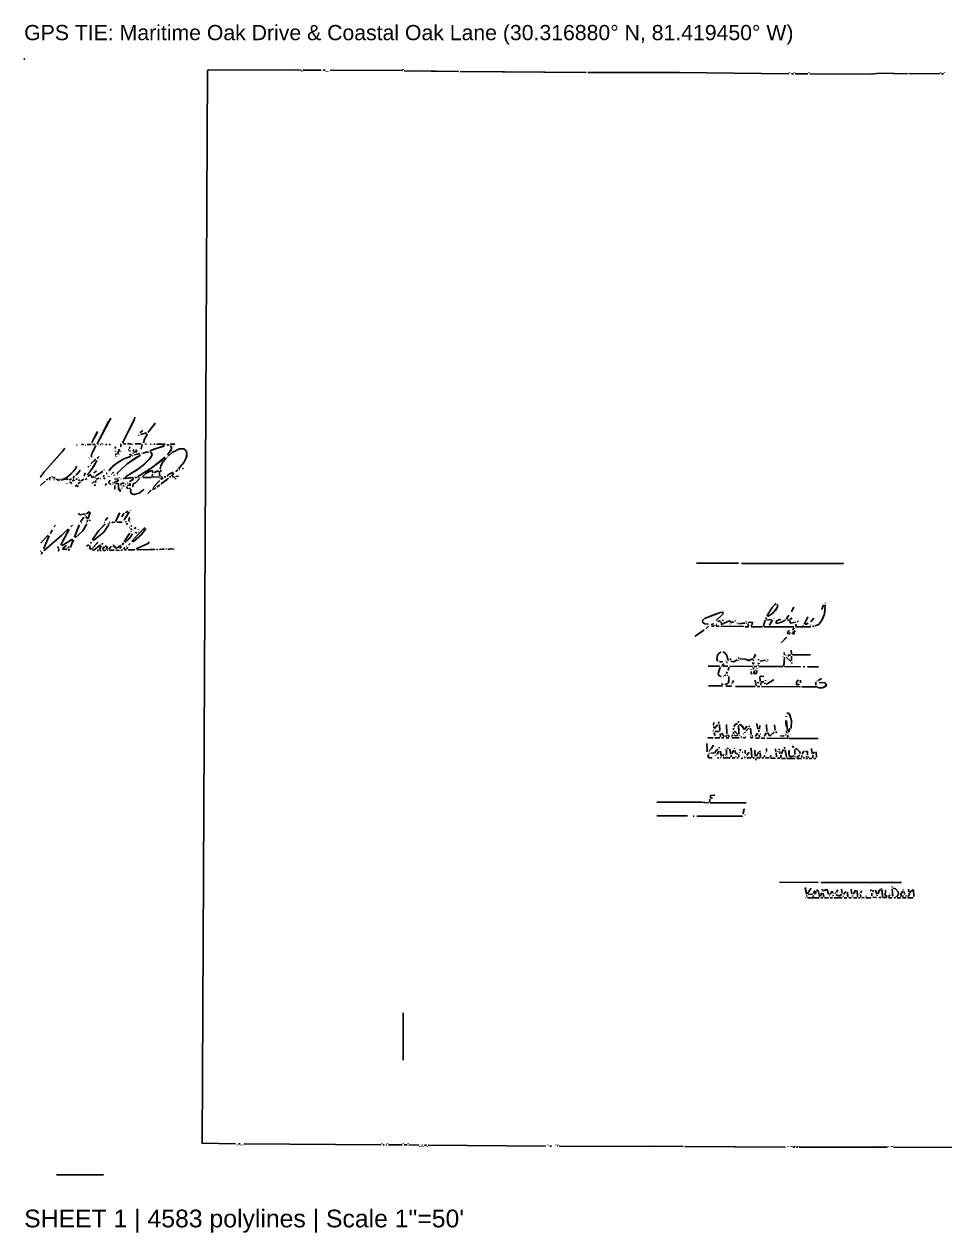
# Model space of a CAD drawing. Extents: x 0 to 16407, y 159 to 1115.
# Drawn here: x 0 to 727, y 160 to 1115 of the extents above; entities that cross this region are included whole.
import ezdxf

# ---------------------------------------------------------------- set-up
doc = ezdxf.new("R2010")
doc.units = 0
for name, color, linetype in [('CONTROL', 1, 'CONTINUOUS'), ('RASTER_VECTOR_LINEWORK', 5, 'CONTINUOUS'), ('TITLEBLOCK', 2, 'CONTINUOUS')]:
    doc.layers.add(name, color=color, linetype=linetype)
doc.styles.get("Standard").update_dxf_attribs({"font": 'Arial'})

msp = doc.modelspace()

# ---------------------------------------------------------------- linework, layer by layer
at = {"layer": 'CONTROL'}
msp.add_point((0, 1087), dxfattribs=at)
at = {"layer": 'RASTER_VECTOR_LINEWORK'}
for points in [[(299.5, 1079), (299.5, 1078.5)], [(145.25, 1078.5), (144.75, 1078), (140.5, 230.75), (166.75, 230.25), (140.5, 230.75), (144.75, 1078), (145.25, 1078.5), (218.75, 1078.25), (207, 1078.5)], [(219.5, 1077.5), (219.5, 1077.25)], [(220.25, 1078.25), (234.75, 1078.25)], [(236.25, 1078.25), (237.75, 1078.25)], [(238.5, 1077.5), (238.5, 1077.25)], [(240, 1077.5), (240, 1077.25)], [(241.75, 1078.25), (298.75, 1078), (243.25, 1078.25)], [(300.25, 1077.75), (343, 1077.25), (308.5, 1077.75)], [(344.5, 1077.25), (443.75, 1076.5), (347.25, 1077.25)], [(445.25, 1076.5), (517.75, 1076.5), (604, 1075.5), (517.75, 1076.5)], [(604.75, 1076.5), (604.75, 1076.25)], [(606.25, 1075.5), (607.75, 1075.5)], [(608.5, 1076.5), (608.5, 1076.25)], [(609.25, 1075.5), (619.25, 1075.5)], [(620, 1076.5), (620, 1076.25)], [(675.75, 1076), (669.25, 1075.25), (620.75, 1075.5), (669.25, 1075.25), (675.75, 1076), (697.75, 1075.5), (677.5, 1076)], [(699, 1075.75), (723.25, 1075.5), (700.25, 1075.75)], [(724, 1076.5), (724, 1076.25)], [(724.75, 1075.5), (726.25, 1075.5)], [(727, 1076.5), (727, 1076.25)], [(68.5, 803.5), (57.75, 783.25), (66.75, 800.75), (68.5, 803)], [(87.5, 804.25), (87, 801.75), (77.75, 784), (87.5, 803.5)], [(58, 793), (53.5, 784.25), (58, 792.5)], [(93.75, 793.75), (91.75, 792), (92.25, 792.25)], [(103.5, 799.5), (98, 792.25), (103.5, 799.25)], [(61.75, 783.5), (61.75, 783.25)], [(75.75, 783), (76, 783)], [(78.5, 783.25), (80.25, 783.25)], [(81.75, 783.25), (84.75, 783.25)], [(87.75, 783.25), (92.5, 783.25)], [(90.75, 790.25), (90.25, 789.75)], [(96.5, 791.75), (92.25, 790.5), (96.75, 791.75)], [(97.25, 791), (95, 786.75), (94.25, 784), (95, 786.75), (97.25, 790.5)], [(96.25, 783.25), (95.75, 783), (96.75, 783.25)], [(99.5, 783.25), (99.75, 783.25)], [(102.5, 783), (103.5, 783)], [(106.75, 783.25), (105, 783), (111.25, 783), (108, 783.25)], [(119, 783.5), (118, 782.75), (115.75, 783), (118.5, 783)], [(32, 779.75), (30, 776.75), (16, 761.25), (13, 757), (16, 761.25), (32, 779.5)], [(41.25, 782), (41.75, 782)], [(45.25, 782.5), (46.75, 782.5), (46, 782.5)], [(48.5, 782), (48.75, 782)], [(49.75, 782.5), (53, 782.5)], [(56.75, 781.75), (53.5, 775.5), (53, 773.25), (53.5, 775.5), (56.75, 781.5)], [(54, 782.5), (56, 782.5)], [(58.5, 782.5), (58.75, 782.5)], [(60, 782.75), (60.75, 782.75)], [(62.25, 782.5), (62.5, 782.5)], [(64.25, 782.75), (65.25, 782.5), (64.5, 782.75)], [(67.75, 782.75), (67.25, 782.5), (68.25, 782.75)], [(72.5, 780.75), (71.75, 779.75), (72.5, 780.25)], [(72.25, 777.5), (72.25, 777)], [(72.25, 775.5), (72.75, 774.75), (72.25, 775)], [(72.25, 774), (72.5, 774)], [(92, 774.25), (81.5, 767.25), (73.25, 759.75), (81.5, 767.25), (88.5, 772.25), (91.5, 773.75)], [(75.25, 779), (74, 775.5), (75, 778.75)], [(74.75, 774.75), (75, 774.5)], [(76.25, 777.25), (76, 777)], [(76.75, 782.5), (76.25, 781), (76.5, 782.25)], [(99.5, 776.5), (100.5, 776), (101, 774.5), (99, 771), (92, 764.5), (80.75, 757.5), (80, 756.5), (80.75, 757.5), (89.25, 762.5), (95.25, 767.25), (99.75, 772), (101, 774.5), (100.5, 776), (99.75, 776.25)], [(82.25, 778.5), (82.75, 778.5)], [(83.5, 780.75), (83.25, 779.5), (83.5, 780.5)], [(83.5, 778), (83.5, 777)], [(83.5, 775.25), (83.75, 774.5), (84.75, 774.25), (83.5, 774.75)], [(85.5, 782.5), (85.5, 782.25)], [(86, 774), (85.5, 773.5)], [(86.75, 778.75), (86, 777.5), (86, 778)], [(86, 776), (86, 775.5)], [(88.25, 778.75), (89, 777), (86.75, 776.75), (88.75, 776.75), (88.75, 778.25)], [(91.5, 775.5), (87.25, 774.5), (91.25, 775.25)], [(93.25, 782.5), (92.5, 779.25), (93.25, 782.25)], [(93, 775.75), (93.25, 775.75)], [(96, 776.5), (94.25, 775.75), (96, 776.5), (98.25, 776.5)], [(111, 781.75), (99.5, 777.5), (102.5, 779), (110.5, 781.25)], [(100.5, 782.5), (100.5, 782.25)], [(112.75, 782.25), (114.5, 782.25)], [(115.75, 781.75), (116.5, 779.25), (113.5, 774.75), (116.25, 778.5), (116.5, 780.5), (116, 781.5)], [(122.75, 779.25), (117, 776.25), (114, 773.75), (117, 776.25), (122.75, 779.25), (126.25, 779.25), (127.75, 778), (128.5, 776.25), (128, 772), (126, 768), (122, 763.5), (126.5, 768.75), (128.5, 773.5), (128.25, 777), (126.25, 779.25)], [(41.25, 765.5), (40.75, 763.75), (36.75, 759.25), (31.75, 755.25), (29.25, 754.5), (33.25, 756.25), (39, 761.5), (41.25, 764.5)], [(57.5, 770), (54.75, 765), (50, 758.75), (53.25, 762.75), (57.5, 769.75)], [(51, 765.5), (50.25, 764.75)], [(51, 772), (51.25, 772)], [(52.75, 766.25), (52.5, 766)], [(56.25, 771), (53, 767.75), (56.5, 771)], [(53.5, 772.5), (53.75, 772.5)], [(59.25, 773.25), (58, 771.75), (58.25, 772.25)], [(83.75, 773.25), (78.75, 771.25), (70.75, 766.25), (67.25, 762), (68.5, 764), (73.5, 768.25), (78.75, 771.25), (84.25, 773.25)], [(73, 773.25), (73, 773)], [(111.25, 772.5), (101.25, 764.5), (89.75, 757.25), (101.25, 764.5), (109.25, 770.5)], [(112.25, 772), (109.5, 768.75), (108, 765.75), (107.5, 763.25), (108, 765.75), (109.5, 768.75), (111.75, 771.5)], [(113.25, 773), (113, 772.75)], [(125.75, 764), (125.25, 763.5), (126, 764)], [(18.5, 755.25), (17.75, 754.75), (18.75, 755.25)], [(20.5, 756.5), (19.75, 756), (21, 756.5)], [(19.75, 755), (20.5, 755)], [(21.75, 757.5), (21.75, 757.25)], [(22.5, 756.5), (24.25, 756.25), (23.75, 756.5)], [(23.5, 755), (24, 755)], [(25.25, 755.25), (27.75, 754.5), (26.5, 754.5), (25.75, 755.25)], [(28.5, 755.5), (28.5, 755.25)], [(33.5, 755.25), (33, 755), (34.5, 755.25), (33.75, 755.25)], [(37.25, 755.5), (36, 754.75), (37.5, 755.5)], [(38.25, 754.75), (38.75, 754), (39.75, 754.25), (38.75, 754), (38.25, 754.5)], [(39.75, 757.5), (38.75, 756.25), (39.25, 757)], [(39, 755.25), (39.25, 755.25)], [(44, 762.5), (44, 761.75), (41, 758.5), (44, 761.75)], [(42, 755.5), (41, 755.25), (41.75, 755.25)], [(43, 756.5), (42.75, 756.25)], [(43, 755), (43.5, 754.25), (43, 754.75)], [(46.75, 755.25), (45, 754), (47.25, 755.25)], [(48.25, 760.25), (47.5, 758), (48.25, 760)], [(49.5, 755.75), (48.5, 755), (49.5, 755.5)], [(53, 759), (50.5, 757.5), (52.75, 758.75)], [(53.75, 758), (53.25, 757.5), (53.5, 756.5), (55.25, 757.25), (53.5, 756.5), (53.25, 757.5)], [(56.5, 754.25), (56.5, 753), (55, 753.25), (56.5, 753), (56.5, 754)], [(57, 761.75), (55.25, 760.25), (57.25, 761.75)], [(56, 756.5), (56, 756)], [(62, 761.25), (56.5, 757.75), (62.25, 761.25)], [(59, 756), (57.25, 755.25), (59.25, 756)], [(60.25, 755.75), (60.5, 755.75)], [(63.5, 758), (62.5, 757.5), (63.25, 757.75)], [(62.75, 756.25), (63.75, 755.75), (63.25, 755.75)], [(63.25, 762.5), (63.25, 762.25)], [(64.75, 760), (65.25, 760)], [(65.5, 759.5), (65.5, 759.25)], [(66.25, 757.5), (66, 757.25)], [(68, 754.5), (66.75, 752.25), (67.75, 754.25)], [(67.5, 757.25), (67.5, 757)], [(69, 759.25), (69.25, 759.25)], [(70.5, 760.75), (70, 760), (70.25, 760.5)], [(70.75, 758.5), (71.25, 758.5)], [(71.25, 755.5), (74.25, 755.25), (73, 755.5)], [(74.75, 754.5), (71.25, 752.75), (74.25, 754)], [(73.75, 759), (74, 759)], [(75, 756.5), (75, 756.25)], [(76.25, 755.5), (76.75, 755.5)], [(78.25, 755.75), (79.25, 755.75)], [(84.25, 756.5), (80.25, 755.75), (86.25, 756.5)], [(86.75, 755.75), (83.5, 753.5), (86, 755)], [(91.25, 755.75), (88, 752.25), (86, 751.5), (85.75, 749.25), (86, 751.5), (88, 752.25), (91.25, 755.5)], [(87.5, 756.75), (88.75, 756.5), (87.75, 756.5)], [(90.25, 756.5), (90.75, 756.5)], [(92.25, 756.5), (92.5, 756.5)], [(100.5, 762), (96, 759.75), (93.5, 757.25), (96, 759.75), (99, 761.5), (101.25, 762), (101.75, 760.5), (101.25, 762)], [(94, 756.5), (100.5, 756.5)], [(101.5, 759.25), (101, 757.5), (101.5, 759)], [(102.5, 757), (101.75, 756.75), (106.75, 757)], [(107, 754.25), (102, 748.75), (107, 754)], [(105.5, 761.75), (103, 760.5), (106, 761.75)], [(107, 761.5), (107, 758.25), (107.5, 757.75), (107, 758.25)], [(107.5, 756.25), (107.5, 755.75)], [(108, 762.25), (108, 761.5), (108.25, 762)], [(108.25, 757), (109, 757)], [(109.75, 756.25), (108.25, 755), (109.5, 756)], [(114, 756), (108.25, 751.5), (113, 755)], [(110.5, 757), (112, 757)], [(117.75, 760.75), (114.5, 759.25), (113, 757.75), (114.5, 759.25), (117.5, 760.5)], [(114.75, 757), (115.75, 757)], [(118.25, 759.75), (116.75, 757.75), (116.75, 758.25)], [(117.25, 757), (118.75, 756.75), (117.75, 757)], [(119.5, 756), (119.5, 755.25)], [(121.5, 762.5), (120, 761.5), (121.25, 762.25)], [(121.75, 757.5), (120, 757.25), (122, 757.5)], [(122.75, 762.75), (123, 762.75)], [(16.5, 753.75), (13, 750.25), (16.25, 753.5)], [(34, 752), (34, 751.75)], [(35.75, 753), (36.5, 753), (37.5, 751.75), (36.5, 753)], [(41.75, 750.75), (40.5, 749.75), (41.25, 750.25)], [(42.5, 750.25), (42.25, 749.25), (42.5, 750)], [(44, 753.25), (44, 752.5), (42.75, 751.75), (44, 752.5)], [(54, 752.5), (54, 751.75)], [(55.25, 750.5), (56.5, 750.5)], [(65, 751.75), (64.25, 750.5), (64.75, 751.5)], [(67.5, 751.5), (68.5, 751.5)], [(69.25, 751), (69.5, 750.75)], [(69.75, 752.25), (70.25, 752.25)], [(71.25, 752), (71.5, 751.75)], [(71.75, 750.25), (71.5, 747.5), (71.5, 750)], [(73.5, 752), (72.5, 751.5), (74, 752), (74.5, 751.25), (74.5, 747.25), (74.5, 751.25), (74, 752)], [(75.75, 747.5), (75, 746.25), (75.5, 745.75), (76.25, 746), (75.5, 745.75), (75, 746.25), (75.25, 747)], [(78, 752.25), (76.5, 750.75), (77.25, 752), (78.25, 752.25), (78.75, 751.75), (78.25, 752.25)], [(77.5, 749.25), (77.25, 749)], [(77.25, 747.75), (77.5, 747.5)], [(79, 750.25), (78.25, 749.75), (78.75, 750)], [(80, 751.25), (80.25, 751.25)], [(80.75, 749.5), (81.75, 748), (81, 748.5), (81, 749.25)], [(81.5, 752), (81.75, 752)], [(83, 752), (84, 750.5), (81.75, 750.25), (84, 750.5), (83.25, 752)], [(83.75, 748.25), (82.75, 747.75), (84, 748.25)], [(84.25, 747.25), (84, 745.25), (84.5, 744.25), (86.5, 743.25), (90.75, 744.25), (94.5, 747), (90.75, 744.25), (87, 743.25), (85.25, 743.5), (84, 745.25), (84.25, 747)], [(100, 746.5), (97.75, 744), (100.25, 746.5)], [(104, 748.5), (101.5, 747), (103.75, 748.25)], [(107, 750.5), (105, 749.25), (107.25, 750.5)], [(42.75, 728.25), (44.25, 727), (48, 727.75), (44.25, 727), (42.75, 728)], [(48.5, 727), (48, 726.5)], [(48.75, 725.75), (49.75, 724.25), (49, 725.75)], [(51.5, 729.75), (49.5, 728), (50.75, 729)], [(52.25, 729.25), (50.5, 724.25), (52.25, 729)], [(75.5, 728.75), (72.5, 722), (75, 728.25)], [(79, 728.5), (77.25, 725.5), (78.75, 728.25)], [(83, 729.25), (79, 723), (82.75, 729)], [(82.25, 730), (80.25, 729), (82, 729.75)], [(84.25, 730.5), (84, 730.25)], [(24.75, 719), (23.75, 717.75), (24.25, 718.5)], [(38.25, 719), (36.75, 717.5)], [(43.5, 719.25), (39.75, 709.75), (43.5, 718.75)], [(49.5, 720), (46, 714.25), (40.5, 709.25), (46, 714.25), (48.25, 717.25), (49.25, 719.75)], [(47.25, 725.25), (44.75, 721.75), (47, 725)], [(45, 720.75), (45.25, 720.75)], [(50, 723), (49.75, 721.5), (50, 722.5)], [(52.25, 723), (51.5, 722.25)], [(64, 720), (59, 714.75), (54, 707.5), (59, 714.75), (64, 719.75)], [(66.5, 720.25), (66.5, 719), (63, 713.5), (55, 707), (63, 713.5), (66.5, 719)], [(63.25, 721), (63.5, 721)], [(66, 725), (64.25, 722.75), (65.75, 724.75)], [(67.25, 721), (68, 721)], [(70, 721.25), (69.5, 721), (71.75, 721.25)], [(73.25, 721.25), (77.5, 721.25)], [(80, 721.5), (80.75, 721.5)], [(81.5, 720.5), (81, 719.5), (81.5, 720.25)], [(83.25, 724.75), (82.75, 722.25), (83, 724.5), (83.75, 724.75)], [(83.25, 717), (83.5, 717)], [(83.5, 721.5), (83.75, 721.25)], [(84.25, 718.75), (84.75, 718), (84.5, 718.75)], [(84.5, 716.25), (84.5, 715.25)], [(95.25, 717), (85.25, 706.5), (94.25, 716)], [(96, 716.25), (92.75, 711.5), (86, 705.75), (92.75, 711.5), (96, 716)], [(88, 717), (87.25, 716.25), (88.5, 717)], [(19, 711), (13.25, 705), (18.5, 710.5)], [(19.75, 710.5), (15.5, 700.5), (19.5, 710.25)], [(34.75, 716), (29.75, 711), (15.75, 699), (29.75, 711), (34.5, 715.75)], [(22.25, 715.25), (20.75, 712.5), (22.25, 715)], [(35.5, 715.5), (29, 703.5), (35, 715)], [(38.25, 707.75), (30, 702.75), (38, 707.5)], [(39, 707.25), (36.5, 701.5), (38.75, 707)], [(83.5, 712.5), (79.25, 706.25), (83.25, 712.25)], [(85.5, 712), (83.25, 708.5), (80, 705.5), (85.5, 711.5)], [(84.5, 714), (84.5, 713.75)], [(85.5, 715.25), (85.5, 715)], [(87.5, 713), (88.75, 712.75), (88.25, 713)], [(90.25, 713.75), (90, 713.5)], [(90.25, 715.5), (90.25, 715.25)], [(13, 698.5), (13.25, 698.5)], [(14.25, 697.75), (13.75, 696.25), (14.25, 697.5)], [(26.75, 701.75), (26.75, 701), (26.5, 701.5), (27, 701.75)], [(27.5, 700.25), (27.25, 698.5), (27.5, 699.5)], [(33.25, 702.75), (30.75, 700.75), (30.75, 699.75), (33.75, 700), (30.5, 700), (31, 701), (33.5, 702.75)], [(35, 702), (35, 700.75)], [(35.75, 700), (35.25, 699), (35.5, 699.75)], [(37, 701), (37.25, 701)], [(51, 703.5), (49.5, 702.5), (50.25, 702.75)], [(51.75, 702.75), (51.75, 700.25), (53.25, 700.25), (51.75, 700.25), (51.75, 702.5)], [(53, 705.5), (52.75, 704.75), (52.75, 705.25)], [(60.25, 703.25), (55, 699.25), (54, 699.5), (55, 699.25), (59.5, 702.5)], [(58.25, 705.5), (54.25, 701), (58.25, 705.25)], [(57.75, 699), (58.75, 699)], [(60.75, 702.5), (59.5, 699.75), (60.5, 702.25)], [(60.75, 699.25), (60, 698.75), (60.5, 699)], [(62.25, 704.75), (61.25, 703.75)], [(63.25, 701.75), (62, 700), (63.5, 701.75)], [(62.5, 699.5), (62.75, 699), (64, 699), (62.5, 699.25)], [(64.75, 702.5), (64, 702), (65, 702.5)], [(65.75, 702), (64.75, 700), (65.75, 701.75)], [(65.5, 699.25), (66, 699.25)], [(68.75, 702), (67, 700), (69, 702)], [(67.5, 699.25), (71, 699.25)], [(70.25, 703.5), (70.25, 703)], [(71.5, 702.75), (70.5, 702), (71.75, 702.75)], [(72.25, 702), (71.75, 701.25), (72.25, 701.75)], [(76.25, 702.75), (72.5, 700.5), (76, 702.5)], [(72.5, 699.25), (75, 699), (74.25, 699.25)], [(76.75, 702), (75.75, 700.75), (76, 701.25)], [(76.5, 699.25), (77.75, 699.25)], [(78.75, 705), (77.5, 703.5), (78.5, 704.75)], [(79.5, 701), (78.5, 700.25), (79.75, 701)], [(79.25, 699.5), (80.75, 699.5)], [(80.75, 702), (81, 702)], [(81.75, 701.5), (81.5, 700.25), (81.5, 701.25)], [(82.25, 699.5), (87.25, 699.5), (83, 699.5)], [(83.75, 704.5), (82.75, 703.25), (83, 703.75)], [(98, 705.5), (98.5, 705.25), (98, 704.5), (89, 700.5), (98, 704.5), (98.25, 705.5)], [(99.25, 699.75), (89.25, 699.5), (103, 699.75), (99.75, 699.75)], [(104.5, 699.75), (105.5, 699.75)], [(108, 700), (107, 699.75), (110.5, 700), (109, 700)], [(112, 700.25), (112.5, 700.25)], [(113.5, 700.25), (114, 699.75), (115.5, 700.25), (118, 700), (115.5, 700.25), (114, 699.75)], [(531.25, 689), (564.25, 689)], [(566.75, 689), (568.75, 688.5), (647.25, 688.5), (567, 688.75)], [(550.75, 650.25), (537.5, 645.25), (536, 643.5), (536.25, 642), (537.75, 641), (540.25, 640.75), (537.75, 641), (536.25, 642), (536, 643.5), (537.5, 645.25), (547.5, 649.25), (552, 650.25), (552.25, 649), (547, 643.75), (552.25, 649), (552, 650.25)], [(594.25, 656.75), (593, 656.25), (591, 654), (587, 647.5), (591, 654), (593, 656.25), (594, 656.5)], [(595.25, 656.25), (595.25, 654.25), (593.5, 651.5), (591.25, 649.25), (587.75, 647), (591.25, 649.25), (595.25, 654.25)], [(608, 654.25), (606.25, 650.75), (608, 653.75)], [(632.75, 656), (632.25, 649), (630.75, 644.75), (627.75, 640.5), (625, 639.5), (627.75, 640.5), (630.25, 643.75), (632.25, 649), (632.75, 652.5)], [(631.5, 656), (630.25, 652.5), (631.5, 655.75)], [(632.75, 657.5), (632.75, 657.25)], [(544.5, 641), (543, 640.5), (545, 641)], [(546, 640), (546, 639.75)], [(546.75, 640.5), (547.25, 640.5)], [(549.25, 643.25), (548.25, 642.75), (550.25, 643.25)], [(557.25, 643.25), (550.75, 640.5), (557.25, 643.25), (558, 642.5), (557.5, 643.25)], [(550.75, 642.5), (550.75, 641.5)], [(552.25, 643.75), (551.75, 643.5), (552.5, 643.75)], [(557.5, 641), (557.5, 640.75)], [(560, 642.5), (558.75, 642), (560.75, 642.5)], [(561.75, 643.5), (561.75, 643)], [(563, 641.25), (563.25, 641)], [(563.75, 642.25), (564, 642)], [(569.5, 641.75), (564.75, 641), (569.25, 641.5)], [(570.5, 643), (570.25, 642.75)], [(570.5, 641.5), (570.75, 641.5)], [(571.5, 640.75), (572.5, 639.75), (571.5, 640.5)], [(573.25, 642.25), (572, 641.75), (573.25, 642.25), (575.5, 642), (575.25, 640.5), (574.25, 639.75), (575.25, 640.5), (575.25, 642.25)], [(585.5, 643.75), (584, 639.5), (585.25, 643.5)], [(586.5, 646), (586, 644.75), (586.5, 645.75)], [(589.75, 644.5), (586.75, 644), (590.5, 644.5)], [(591.25, 643.75), (588.75, 640), (591, 643.5)], [(592.25, 645.25), (592.5, 645.25)], [(596.75, 644.5), (594.25, 643), (594, 641.75), (594.5, 641.25), (598.25, 642.25), (601.25, 644), (598.25, 642.25), (594.5, 641.25), (594, 641.75), (594.25, 643), (596.75, 644.5), (597.5, 644.25), (597, 644.5)], [(604.25, 647.75), (602.25, 645), (603.25, 646.75)], [(602.75, 644.25), (604, 644), (603, 644.25)], [(604.75, 643.5), (605.75, 641.5), (609.25, 642.25), (605.75, 641.5), (604.75, 643)], [(606.5, 645.5), (605, 644.5), (606.75, 645.5)], [(610, 640.75), (609.5, 639.25), (610, 640.5)], [(611.75, 643.25), (610.75, 642.25)], [(615.75, 640), (615.25, 639.5)], [(619.25, 646.5), (616.5, 641), (619.25, 646.25)], [(619.5, 641.5), (617.25, 640.5), (619.25, 641.25)], [(621.25, 640.25), (621.25, 640)], [(623.75, 645.5), (621.75, 642.75), (622.25, 644)], [(537.25, 636.25), (530.25, 631.25), (536.5, 635.5)], [(540.75, 639), (539, 637.5), (540.25, 638.5)], [(543, 639), (545.25, 639)], [(546.75, 639), (549, 639)], [(550.5, 639), (568.25, 638.75), (562, 639)], [(572.5, 638.75), (569.75, 638.5), (572.25, 638.5)], [(574.25, 638.5), (583.25, 638.5)], [(584.5, 638.5), (608, 638.5)], [(602.25, 630.5), (598.25, 626.25), (602.5, 630.5)], [(603.75, 635.5), (603, 634.75), (603.5, 633), (603, 634.75), (603.75, 635.5), (604.75, 635.5)], [(605.25, 634), (604.5, 633), (605, 633.75)], [(607, 634.75), (608.5, 633.75), (608, 633), (606.5, 633.25), (608, 633), (608.5, 633.5), (607.25, 634.5)], [(608.25, 637.75), (607.25, 636.25), (607.75, 637.25)], [(608, 635.5), (609, 635), (608.25, 635.5)], [(609.75, 638.5), (621.5, 638.5)], [(622.75, 639), (623.75, 638.75), (623, 639)], [(550.5, 618.75), (547.75, 616.25), (547.25, 612.5), (548, 611.5), (547.25, 612.5), (547.5, 615.5), (548.25, 617), (550.25, 618.5)], [(549.25, 611.25), (551.5, 611), (549.5, 611)], [(552, 618.75), (553.25, 618.25), (554.75, 616.5), (556.25, 612.25), (554.75, 616.5), (552.25, 618.75)], [(554.5, 611.75), (554.25, 611.5)], [(558, 613.5), (558, 612.5)], [(563.25, 612.5), (560.5, 611), (558.5, 611.5), (560.5, 611), (563.5, 612.5)], [(564.25, 612), (564.25, 611.75)], [(564.75, 614.5), (564.5, 613.75), (564.75, 614.25)], [(565.5, 613.25), (569.75, 613), (572.25, 612), (575.5, 613.25), (572.75, 612), (569.75, 613), (566.5, 613.25)], [(576.25, 612.5), (576.25, 611.75)], [(577.75, 617), (576.5, 614), (577.75, 616.25)], [(580.25, 613), (580.25, 612.25)], [(585.25, 612.25), (581.5, 611.5), (585.75, 612.25)], [(586.5, 611.5), (586.5, 611.25)], [(587.25, 612.5), (587.75, 612.5)], [(599.5, 615.5), (599.75, 615.25)], [(600.75, 614.75), (600.25, 608), (600.75, 611.25)], [(600.5, 618.25), (600.75, 616.5), (600.5, 618)], [(602, 616), (601.75, 615.75)], [(602.25, 614.5), (605.5, 611.5), (602.25, 614.25)], [(603.25, 616.25), (605.5, 616.25)], [(603.25, 615.5), (603.75, 615.5)], [(606, 620.25), (606.25, 617.25), (606, 617.75)], [(606.25, 615.5), (606.25, 612)], [(621.25, 616.75), (607.25, 616.5), (621, 616.5)], [(540.5, 607.5), (549.25, 607.5)], [(549.75, 606.75), (548.25, 601.75), (548.75, 600.25), (550.5, 599.25), (548.75, 600.25), (548.25, 601.75), (549.75, 606.5)], [(550.75, 607.5), (551, 607.5)], [(553, 609.5), (551.75, 608.25), (552.75, 609.25)], [(552, 607.5), (556, 607.5)], [(555, 610.5), (555.75, 610.5)], [(555.5, 603), (555, 602), (555.5, 602.75)], [(556.75, 606.75), (556.25, 604.5), (556.75, 606.25)], [(557.5, 607.5), (575.25, 607.25), (567.5, 607.5)], [(574.5, 603.25), (574.5, 601.75), (575, 601.5), (574.5, 601.75)], [(574.75, 605.25), (574.75, 605)], [(575.75, 610.5), (575.75, 609.5)], [(576, 608.5), (576, 608.25)], [(576.5, 610.5), (576.25, 609.5), (576.5, 610)], [(576.25, 606.5), (576.25, 605.25)], [(578.5, 604.5), (578.5, 602), (576.75, 601.5), (576.75, 603.75), (576.5, 601.75), (578, 601.5), (578.75, 603), (578.5, 604.25)], [(576.75, 607.25), (578.75, 607.25)], [(577.75, 604.75), (577.5, 604.5)], [(579, 606), (579, 605.75)], [(580.25, 610.25), (580, 609.25), (580.25, 609.75)], [(580, 608.25), (580, 608)], [(580.5, 607.25), (599.75, 607.25)], [(580.75, 610), (580.75, 609.25)], [(600.75, 607.25), (613.25, 607), (606, 607.25)], [(606.5, 610.5), (606.5, 609.75)], [(615.5, 607.25), (616.5, 607), (615.75, 607.25)], [(618.75, 607), (627.5, 607)], [(540.75, 592), (551.75, 592)], [(551, 593.5), (552, 593.25), (551.25, 593.25)], [(552.25, 599.5), (552.5, 599.5)], [(554.25, 600.75), (553.5, 600.25), (554, 600.5)], [(556.75, 599.5), (556.75, 595), (555.5, 593.5), (554, 593.25), (555, 593.25), (556.5, 594.5), (556.75, 598)], [(554.25, 592), (558.75, 591.75), (554.5, 591.75)], [(555.5, 600.75), (556, 600.25)], [(558.75, 593.5), (558.5, 593.25)], [(560.5, 596.25), (559.5, 594.25), (560.25, 596)], [(577.5, 596.5), (578.25, 592.25), (577.5, 595.75)], [(580.25, 594.75), (579.5, 594.5), (580.75, 594.75)], [(582, 599.75), (581.25, 599), (581.5, 595.75), (581.25, 599), (582, 599.75), (584, 599.25), (583.5, 599.75)], [(582, 594.25), (582, 592.5)], [(582.25, 595.25), (584.25, 595.25)], [(585, 594.5), (585.25, 593.75), (585.25, 594.25)], [(585.75, 596.5), (585.75, 596)], [(592, 596.75), (586.5, 593.25), (592.25, 596.75)], [(611.75, 596.75), (610.25, 595), (610.5, 592.75), (612.25, 593.25), (611.5, 592.75), (610.25, 593), (610.25, 595), (611, 596)], [(613.25, 596.5), (613.25, 594.25)], [(628, 594.75), (632.5, 594.25), (634, 592.75), (633, 591.5), (630.75, 590.5), (627.5, 590.5), (626.75, 591.25), (614.5, 591.25), (626.75, 591.25), (627.5, 590.5), (630.75, 590.5), (633.75, 592.25), (634, 593), (632.5, 594.25), (630, 594.75)], [(625.5, 595), (625.5, 592.5)], [(626.25, 595.75), (626.5, 595.75)], [(629.25, 597.5), (627.5, 596.25), (628.5, 597.25), (630.25, 597.5)], [(562, 591.5), (577.5, 591.5)], [(579, 591.5), (581.25, 591.5)], [(582.5, 591.5), (613, 591.25), (602, 591.5)], [(548.75, 563.5), (548.5, 562.5), (548.75, 563.25)], [(564.25, 564), (564.25, 563)], [(601.75, 564.5), (602, 560.25), (601.75, 563.5)], [(602, 568), (602, 567.5)], [(602.25, 564.75), (603, 556.75), (602.25, 564.5)], [(602.5, 570.5), (603.75, 570.5), (605.5, 567.5), (606.25, 564.25), (606, 558.75), (606.25, 564.25), (605, 569), (603.75, 570.5)], [(544, 556.25), (544.25, 556.25)], [(544.75, 563), (544.5, 561), (544.75, 562.75)], [(544.75, 559.75), (544.75, 558.5)], [(545, 557.25), (545, 557)], [(545.25, 555.25), (545.75, 553), (545.25, 555)], [(547.75, 561.25), (545.75, 558.5), (548, 561.25)], [(546, 556), (549, 556), (546.75, 556)], [(549.25, 561.5), (549.5, 556.75), (549.25, 559.75)], [(550, 554), (550.25, 552), (550, 552.5)], [(551, 554.5), (553, 552), (551.5, 554)], [(554.75, 561.5), (555.25, 554.25), (554.75, 561.25)], [(560.5, 558.5), (560.5, 557.25)], [(560.5, 555.75), (560.5, 554)], [(563, 562.25), (561.5, 561.25), (561, 559.75), (561.5, 561.25), (563.5, 562.25)], [(561.25, 556.25), (563.5, 553.75), (561.5, 556.25)], [(564.25, 560.75), (564.75, 554), (564.75, 558), (564.25, 558.75)], [(565, 561.5), (566.25, 561.25), (568.75, 557.75), (567.75, 559.75), (565.5, 561.5)], [(568.25, 554), (568.5, 554)], [(569.25, 555.5), (569.25, 554.75)], [(571.25, 560.25), (569.75, 558), (570.75, 559.75)], [(572.5, 558.5), (570.25, 556.25), (572.25, 558.25)], [(572.75, 560.5), (573, 559.75), (573, 560.25)], [(573.75, 558.5), (574.25, 553.75), (573.75, 557.75)], [(579.5, 554.5), (577.75, 552.25), (579.75, 554.5)], [(578.75, 562.25), (579.75, 558), (578.75, 562)], [(580.5, 557), (580.5, 555.75)], [(581.25, 560.75), (581, 558.25), (581.25, 560.5)], [(581.5, 553.75), (581.75, 553.75)], [(586.5, 554.75), (585, 552.5), (586, 554.25)], [(586.5, 561.5), (586.75, 556), (586.5, 560.25)], [(592.5, 555.75), (589.5, 552.5), (588.5, 553), (587.5, 554.75), (588.5, 553), (589.5, 552.5), (592.5, 555.5)], [(592.75, 561.25), (593.25, 557), (592.75, 561)], [(594, 556), (594.5, 555), (594, 555.75)], [(602.25, 556.5), (602.25, 554.5)], [(603.25, 554.75), (603.25, 554.5)], [(605, 558.5), (604, 555.75), (605, 557.75)], [(539.25, 546.5), (539.5, 540.25), (539.25, 541)], [(540.25, 551), (544.25, 551)], [(544.5, 545.25), (543, 542.5), (541, 540.5), (543, 542.5), (544.25, 545)], [(545.75, 551), (549.5, 551)], [(551, 551), (552.75, 551)], [(554.75, 553), (554.25, 552), (554.75, 552.5)], [(554.5, 551), (556.75, 551)], [(556, 553.25), (557, 552), (556.25, 553)], [(560, 553.25), (559, 552.25), (559.5, 552.75)], [(559, 551), (565, 551)], [(561, 553.25), (561.75, 552.5), (563.5, 552.75), (561.75, 552.5)], [(565.25, 552.75), (565.25, 552.5)], [(566.25, 551.5), (567, 551.5)], [(568, 551.25), (569.75, 551), (568.25, 551)], [(570, 552.25), (570.25, 552)], [(574, 552.5), (573.5, 552)], [(573.75, 551), (575.5, 551), (574.25, 551)], [(575, 552.75), (575.75, 552)], [(577.75, 550.75), (580.75, 550.75)], [(580.75, 553.25), (581, 551.5), (580.75, 552.75)], [(582.25, 550.75), (585.25, 550.75)], [(586.75, 550.75), (603, 550.5), (588.25, 550.75)], [(600.5, 552.75), (600, 552.25), (597.75, 552.5), (600, 552.25)], [(601.5, 553.25), (602, 553.25)], [(603, 553), (603.5, 551.25), (603, 552.5)], [(604, 550.5), (627.25, 550.5)], [(607.25, 544.5), (607.25, 543.75), (608, 543.5), (607.25, 543.75)], [(540.25, 537.75), (541, 535.25), (543.25, 535.25), (541, 535.25), (540.25, 536.5)], [(541, 538.5), (541.5, 538.5)], [(542.5, 539), (545, 538.75), (544, 539)], [(548.25, 542), (546.5, 540.75), (546, 539.25), (546.5, 540.75), (548, 541.75)], [(546.25, 537), (546.25, 536.75)], [(548.75, 540.5), (547.5, 538), (548.75, 540.25)], [(547.75, 535), (548.75, 535)], [(549, 543.5), (549, 542.75)], [(550.25, 540.5), (550.75, 536.5), (550.25, 538.75)], [(550.25, 535.25), (550.75, 535.25)], [(552.5, 538), (552.25, 536.5), (552.25, 537.75)], [(552.25, 535.25), (557.75, 535), (552.5, 535)], [(553.75, 542), (553.5, 541.75)], [(554, 537.25), (554.25, 537.25)], [(554.75, 541.5), (555, 538), (554.75, 538.75)], [(555.25, 542.5), (556.5, 542.5)], [(555.25, 536.75), (555.5, 536.5)], [(557.5, 542), (558, 538.5), (557.5, 541.5)], [(558.5, 537.25), (558.5, 536)], [(560.75, 541.25), (559.25, 538.5), (560, 540.5)], [(559.25, 535), (561.75, 535)], [(561.25, 542.75), (561.25, 542.5)], [(561.75, 541), (562, 538.75), (561.75, 539.75)], [(562.25, 536.25), (562.25, 536)], [(563.75, 538.5), (563, 538.25), (563.5, 538.25)], [(563, 535), (564, 535)], [(564.5, 537.75), (564.5, 535.75)], [(565.25, 539.5), (565.25, 539.25)], [(566, 542), (565.75, 540.75), (565.75, 541.75)], [(567.5, 534.75), (566.5, 534.5), (567.75, 534.75)], [(567.25, 539.5), (567.75, 539.5)], [(569, 536.25), (568.75, 536)], [(569, 535), (569.5, 535)], [(569.75, 541.25), (569.75, 538.75), (569.5, 541)], [(570.5, 536), (570.5, 535.75)], [(572.75, 539.5), (571, 537.25), (572.25, 539)], [(571.25, 535), (574.25, 535)], [(573.75, 543), (574.5, 542), (575, 535.75), (574.75, 540.5), (574, 542.75)], [(575.75, 535), (577, 535)], [(577.25, 541.25), (577.5, 536.5), (577.25, 539.75)], [(580.5, 539.25), (579.5, 538.5), (578.75, 536.5), (579.5, 538.5), (580.25, 539)], [(578.75, 535.25), (581, 535), (579, 535)], [(581, 540.75), (581.25, 540), (581, 540.5)], [(581.5, 539), (581.75, 535.75), (581.5, 537.75)], [(582.75, 535), (584.25, 535)], [(585, 537.25), (585, 536)], [(586, 539), (585.75, 538.75)], [(588.25, 535.25), (585.75, 535), (588.5, 535.25)], [(586.5, 542.5), (586.5, 540.25)], [(590.25, 537), (589.5, 536), (590.25, 536.75)], [(589.75, 535), (593.25, 534.75), (590, 534.75)], [(593.5, 542.25), (593.75, 540.25), (593.5, 541.5)], [(594.25, 539), (594.5, 536), (594.25, 538.75)], [(595.75, 540.5), (595.25, 540)], [(595.25, 534.75), (597, 534.75), (595.5, 534.5)], [(596.75, 542.25), (596.5, 541.5), (596.5, 542)], [(596.75, 540.25), (597.25, 538.5), (596.75, 540)], [(597.75, 537.25), (597.75, 535.5), (598, 537)], [(600, 541.75), (598.75, 540), (598.5, 538.5), (599.25, 541)], [(601, 543.5), (600.75, 542.75), (601, 543.25)], [(601.25, 541.5), (602.25, 535.75), (601.25, 540.75)], [(609, 534.75), (602.75, 534.5), (608.75, 534.5)], [(604.75, 541.25), (604.25, 540.25), (604.5, 536.75), (605.5, 536), (608, 536.75), (606, 536), (604.5, 536.75), (604.5, 541)], [(608.75, 541.75), (608.75, 537.75)], [(609, 536.25), (609, 536)], [(609.5, 542.5), (610.5, 542.25), (612.5, 540.25), (613, 538.75), (612.5, 540.25), (610, 542.5)], [(612.75, 537.25), (610.5, 535.75), (611.75, 536.25)], [(614.5, 537), (614.5, 535.75)], [(616, 540.5), (614.75, 538.25), (616.25, 540.5)], [(615.5, 535), (616.25, 535), (615.75, 534.75)], [(617.25, 540.5), (618.75, 540.25), (619, 537.5), (618.5, 540.5)], [(618.25, 536.5), (617.5, 535.75)], [(619.25, 536.25), (619.5, 535.5), (619.25, 536)], [(622, 542.5), (622.5, 538.75), (622, 541.5)], [(623, 537.5), (623, 535.25), (623, 537)], [(624.5, 539.75), (623.75, 538.75), (624, 539.25)], [(625.75, 539.75), (626, 535.75), (625.75, 539.5)], [(578, 534.5), (578, 533.25)], [(598.25, 534.5), (601.5, 534.5)], [(610.5, 534.5), (614.25, 534.5)], [(617.5, 534.5), (618.75, 534.5)], [(620.25, 534.5), (622.25, 534.5)], [(623.75, 534.5), (625.5, 534.5)], [(499.75, 500), (535.5, 500), (540.5, 499.5), (534, 500)], [(541.75, 502.5), (541.5, 500.25), (541.75, 502)], [(545.25, 505.75), (542.5, 505.5), (542, 504), (542.5, 505.5), (545.75, 505.75)], [(542, 499.5), (570.5, 499.5)], [(543.75, 503.5), (542.75, 503.25), (543.5, 503.25)], [(499.75, 489.25), (524, 489.25)], [(528.5, 489), (529.25, 489)], [(531.5, 489), (567.5, 489), (566.25, 489)], [(568.75, 494.75), (568, 491), (568.5, 494.5)], [(569.25, 490), (569.5, 490)], [(596.75, 437), (627.25, 436.75), (622.25, 437)], [(617.25, 432.75), (617, 431.75), (618, 427.5), (617.25, 432.5)], [(621.75, 432.25), (619, 428), (621.5, 432)], [(624.75, 430.25), (623.75, 428.25), (624.25, 429.75)], [(625.5, 429.75), (625.5, 428.25), (624.75, 427.5), (625.5, 428.25)], [(626, 430.75), (627.25, 430), (628.25, 425.75), (627.25, 430), (626.5, 430.75)], [(670.25, 437), (669.25, 436.5), (629.75, 436.75), (692.75, 436.75), (692.25, 437)], [(630.5, 431.5), (630.5, 430.5)], [(633.75, 431), (631.25, 430), (634.5, 431), (635.5, 427.5), (634.5, 431)], [(642.75, 430.75), (641.75, 429), (642.5, 430.5)], [(645.75, 431.5), (646.25, 428.25), (645.75, 431.25)], [(653.5, 431.5), (654, 427.75), (653.5, 430.5)], [(656.75, 430.5), (655.25, 427.75), (657, 430.5)], [(658, 430.25), (658.5, 425.5), (658, 429.5)], [(661.5, 430), (661.25, 428.75), (661.25, 429.75)], [(669, 431), (669, 429.75)], [(671, 430.5), (670.5, 429.5), (670.75, 430.25)], [(672.5, 430.5), (673.5, 427.5), (672.75, 430.25)], [(676.25, 431.25), (674.5, 427.75), (675.5, 430.25), (676.75, 431.25)], [(677.25, 432.25), (677.25, 432)], [(677.5, 431), (678, 425.5), (677.75, 430.75)], [(680.5, 430.5), (680.25, 426.5), (681.75, 425.75), (680.25, 426.5), (680.5, 430.25)], [(685.5, 433.5), (685.5, 433)], [(685.75, 431.5), (686.25, 426), (685.75, 427.5)], [(686.25, 432.25), (688.5, 431.75), (690.5, 429.25), (690.75, 427.25), (689.5, 425.5), (690.75, 427.25), (690.5, 429.25), (687.75, 432.25)], [(694.25, 429.75), (692.75, 428.25), (692.75, 425.75), (692.5, 427.5), (694, 429.5)], [(694.5, 431.25), (694.5, 430.5)], [(698.75, 431.5), (699, 429.25), (698.75, 431.25)], [(702, 430.75), (700, 429), (701.5, 430.5), (702.75, 430.5), (703, 425.75), (702.5, 430.75)], [(617.25, 424.75), (617.5, 424.5)], [(618.25, 426.5), (618.25, 425.5)], [(619, 424.5), (628, 424.5)], [(622, 427.5), (619.75, 427.25), (623, 427.5)], [(623.75, 426.5), (623.25, 425.5), (623.5, 426.25)], [(630, 428.5), (629.5, 426), (629.75, 428.25)], [(629.5, 424.5), (631, 424.5)], [(631, 428.25), (631.75, 425.5), (631.25, 428)], [(632.25, 424.5), (635.5, 424.5)], [(636, 426.25), (636.25, 426)], [(638, 429.5), (636.75, 427.5), (638, 429.5), (638.75, 429.25), (639, 428.25), (638.5, 429.5)], [(636.75, 424.5), (638.75, 424.5)], [(639.25, 426.75), (639.25, 425.75)], [(640, 424.5), (646.25, 424.5)], [(640.5, 428.25), (641, 428.25)], [(641.75, 427.5), (642.25, 426.5), (643.5, 426), (644.75, 426.25), (645.5, 427.25), (644, 426), (642.25, 426.5), (641.75, 427.25)], [(647, 426.25), (647, 425.5)], [(649.25, 429.5), (647.5, 427.5), (649, 429.25)], [(647.75, 424.5), (650, 424.5)], [(650.5, 429), (650.75, 425.5), (650.5, 427)], [(651.5, 424.5), (653.75, 424.5)], [(654.5, 426.5), (654.5, 425.5)], [(655.25, 424.5), (657.75, 424.5)], [(659.25, 424.5), (660.5, 424.5)], [(659.75, 428.25), (660, 428)], [(660.75, 427.25), (661, 425.5), (660.75, 426.75)], [(663.25, 424.75), (662, 424.5), (663.75, 424.75)], [(665, 425.75), (665.5, 425.75)], [(669.25, 424.75), (665, 424.5), (669, 424.5)], [(669.75, 428.25), (669.75, 426)], [(670.5, 425), (673.25, 424.75), (670.75, 425)], [(674, 426.75), (674, 426)], [(675.25, 424.75), (677, 424.75)], [(678.5, 424.75), (681.5, 424.75)], [(684.25, 426.75), (683, 425.75), (683.75, 426.25)], [(683, 424.75), (685.5, 424.5), (683.25, 424.5)], [(688.75, 425), (687.5, 424.5), (688.5, 424.75)], [(689.75, 424.5), (692.5, 424.5)], [(694.5, 426.25), (694, 425.75), (694.75, 426.25)], [(694, 424.5), (696.75, 424.5)], [(695.25, 429.5), (695.5, 427.5), (695.25, 429.25)], [(696.25, 426.5), (697, 425.75)], [(699.5, 428.25), (699.25, 426.5), (698.25, 425.75), (699.25, 426.5), (699.25, 428)], [(702.25, 424.75), (698.25, 424.5), (702, 424.5)], [(299.5, 333.75), (299.5, 296.25)], [(168.5, 229.5), (168.5, 229.25)], [(169.25, 230.25), (170.75, 230.25)], [(171.5, 229.5), (171.5, 229.25)], [(173, 229.5), (173, 229.25)], [(173.75, 230.25), (281.75, 229.5), (174, 230.25)], [(282.5, 230.5), (282.5, 230.25)], [(283.25, 229.5), (284.5, 229.5)], [(285.75, 229.5), (286.25, 229.5)], [(287, 230.5), (287, 230.25)], [(287.75, 229.5), (298.75, 229.5)], [(299.5, 230.5), (299.5, 230.25)], [(300.25, 229.5), (302.5, 229.5)], [(303.25, 230.5), (303.25, 230.25)], [(304, 229.5), (311.75, 229.25), (308.5, 229.5)], [(314.25, 229.25), (314.75, 229.25)], [(316.25, 229.25), (317.75, 229.25)], [(319.25, 229.25), (411.75, 228.5), (319.5, 229.25)], [(413.75, 229.5), (413.75, 229.25)], [(420.25, 229.5), (420.25, 229.25)], [(422, 229.5), (422, 229.25)], [(312.5, 228.5), (312.5, 228.25)], [(313.5, 228.5), (313.5, 228.25)], [(315.5, 228.5), (315.5, 228.25)], [(318.5, 228.5), (318.5, 228.25)], [(415.25, 228.5), (416.5, 228.5)], [(421, 228.5), (421.25, 228.5)], [(422.75, 228.5), (520.5, 228.25), (494.25, 228.5)], [(522, 228.25), (601, 227.5), (523, 228.25)], [(603.25, 228.5), (603.25, 228.25)], [(605.75, 228.5), (605.75, 228.25)], [(606.5, 228.5), (606.5, 228.25)], [(607.25, 227.5), (608.75, 227.5)], [(609.5, 228.5), (609.5, 228.25)], [(610.25, 227.5), (611.25, 227.5)], [(612, 228.5), (612, 228.25)], [(670.5, 227.75), (612.75, 227.5), (681.75, 227.5), (672.25, 227.75)], [(682.5, 228.5), (682.5, 228.25)], [(685, 228.5), (685, 228.25)], [(686, 228.5), (686, 228.25)], [(686.75, 227.5), (816.25, 227.25), (779.25, 227.5)], [(25.5, 205.75), (62.5, 205.75), (38.75, 205.75)]]:
    msp.add_lwpolyline(points, dxfattribs=at)

# ---------------------------------------------------------------- texts
at = {"layer": 'CONTROL'}
msp.add_text('GPS TIE: Maritime Oak Drive & Coastal Oak Lane (30.316880%%d N, 81.419450%%d W)', height=12, dxfattribs=at).set_placement((0, 1102))
at = {"layer": 'TITLEBLOCK'}
msp.add_text('SHEET 1 | 4583 polylines | Scale 1"=50\'', height=14, dxfattribs=at).set_placement((0, 164.25))

doc.saveas('drawing.dxf')
